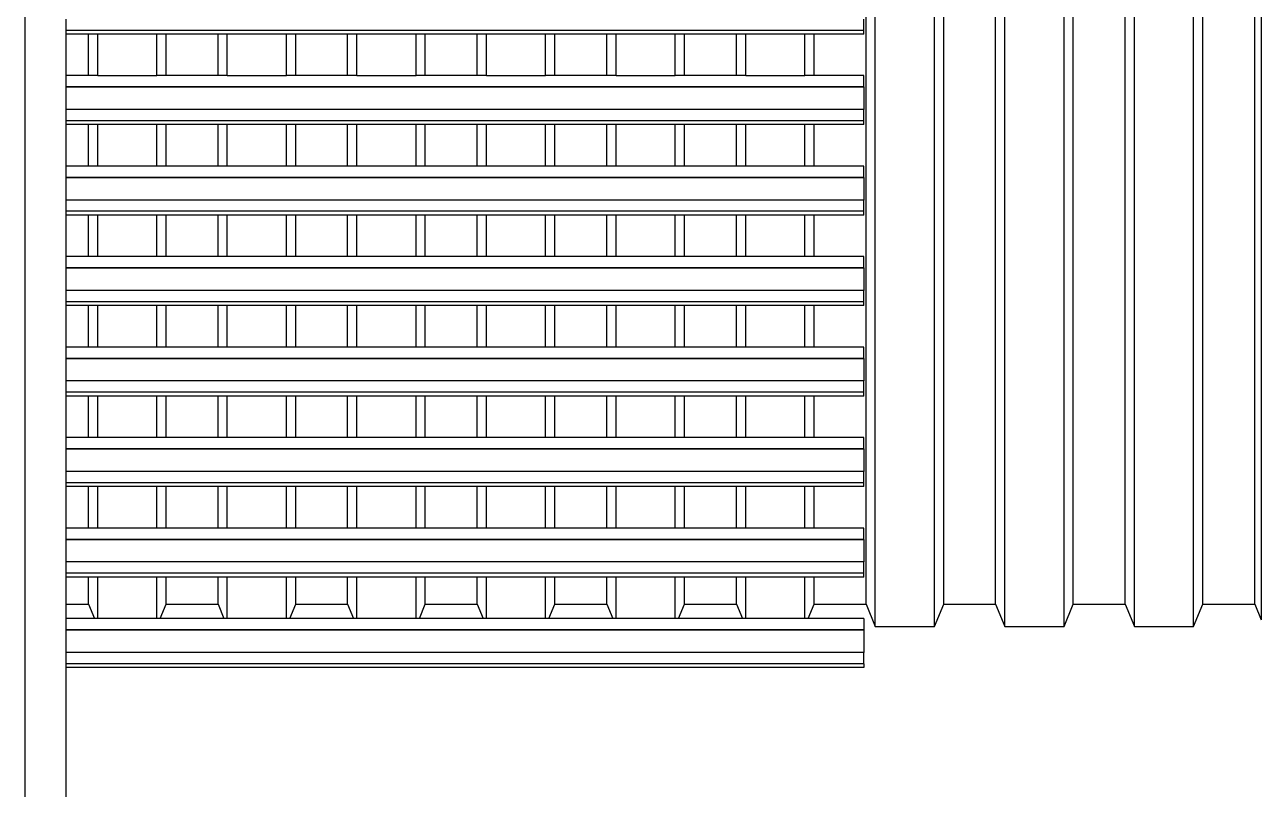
# Model space of a CAD drawing. Header units: metres. Extents: x -59 to 59, y -13 to 12.
# Drawn here: x 38.529 to 41.223, y 9.118 to 10.785 of the extents above; entities that cross this region are included whole.
import ezdxf

# ---------------------------------------------------------------- set-up
doc = ezdxf.new("R2010")
doc.units = ezdxf.units.M

msp = doc.modelspace()

# ---------------------------------------------------------------- linework, layer by layer
for p, q in [((40.3622, 9.522), (40.3622, 12.3923)), ((40.5314, 9.522), (40.5314, 12.3923)), ((40.6446, 9.522), (40.6446, 12.3923)), ((40.8138, 9.522), (40.8138, 12.3923)), ((40.927, 9.522), (40.927, 12.3923)), ((41.0962, 9.522), (41.0962, 12.3923)), ((41.2094, 9.522), (41.2094, 12.3923)), ((40.3823, 9.4727), (40.3823, 12.343)), ((40.5112, 9.4727), (40.5112, 12.343)), ((40.6647, 9.4727), (40.6647, 12.343)), ((40.7936, 9.4727), (40.7936, 12.343)), ((40.9472, 9.4727), (40.9472, 12.343)), ((41.076, 9.4727), (41.076, 12.343)), ((41.2234, 12.3581), (41.2234, 9.4878)), ((38.5288, 11.7079), (38.5288, 5.7693)), ((38.6188, 10.7727), (38.6188, 10.7974)), ((40.3575, 10.7727), (40.3575, 10.7974)), ((40.3575, 10.7727), (38.6188, 10.7727)), ((38.6188, 10.7645), (38.6188, 10.7727)), ((38.6677, 10.7645), (38.6188, 10.7645)), ((38.6188, 10.6741), (38.6188, 10.7645)), ((38.6677, 10.6741), (38.6677, 10.7645)), ((38.6878, 10.7645), (38.6677, 10.7645)), ((38.6878, 10.6741), (38.6878, 10.7645)), ((38.8167, 10.7645), (38.6878, 10.7645)), ((38.8167, 10.6741), (38.8167, 10.7645)), ((38.8369, 10.7645), (38.8167, 10.7645)), ((38.8369, 10.6741), (38.8369, 10.7645)), ((38.9501, 10.7645), (38.8369, 10.7645)), ((38.9501, 10.6741), (38.9501, 10.7645)), ((38.9703, 10.7645), (38.9501, 10.7645)), ((38.9703, 10.6741), (38.9703, 10.7645)), ((39.0991, 10.7645), (38.9703, 10.7645)), ((39.0991, 10.6741), (39.0991, 10.7645)), ((39.1193, 10.7645), (39.0991, 10.7645)), ((39.1193, 10.6741), (39.1193, 10.7645)), ((39.2325, 10.7645), (39.1193, 10.7645)), ((39.2325, 10.6741), (39.2325, 10.7645)), ((39.2527, 10.7645), (39.2325, 10.7645)), ((39.2527, 10.6741), (39.2527, 10.7645)), ((39.3815, 10.7645), (39.2527, 10.7645)), ((39.3815, 10.6741), (39.3815, 10.7645)), ((39.4017, 10.7645), (39.3815, 10.7645)), ((39.4017, 10.6741), (39.4017, 10.7645)), ((39.5149, 10.7645), (39.4017, 10.7645)), ((39.5149, 10.6741), (39.5149, 10.7645)), ((39.5351, 10.7645), (39.5149, 10.7645)), ((39.5351, 10.6741), (39.5351, 10.7645)), ((39.6639, 10.7645), (39.5351, 10.7645)), ((39.6639, 10.6741), (39.6639, 10.7645)), ((39.6841, 10.7645), (39.6639, 10.7645)), ((39.6841, 10.6741), (39.6841, 10.7645)), ((39.7973, 10.7645), (39.6841, 10.7645)), ((39.7973, 10.6741), (39.7973, 10.7645)), ((39.8175, 10.7645), (39.7973, 10.7645)), ((39.8175, 10.6741), (39.8175, 10.7645)), ((39.9464, 10.7645), (39.8175, 10.7645)), ((39.9464, 10.6741), (39.9464, 10.7645)), ((39.9665, 10.7645), (39.9464, 10.7645)), ((39.9665, 10.6741), (39.9665, 10.7645)), ((40.0797, 10.7645), (39.9665, 10.7645)), ((40.0797, 10.6741), (40.0797, 10.7645)), ((40.0999, 10.7645), (40.0797, 10.7645)), ((40.0999, 10.6741), (40.0999, 10.7645)), ((40.2288, 10.7645), (40.0999, 10.7645)), ((40.2288, 10.6741), (40.2288, 10.7645)), ((40.2489, 10.7645), (40.2288, 10.7645)), ((40.2489, 10.6741), (40.2489, 10.7645)), ((40.3575, 10.7645), (40.2489, 10.7645)), ((40.3575, 10.7645), (40.3575, 10.7727)), ((38.6677, 10.6741), (38.6188, 10.6741)), ((38.6188, 10.6494), (38.6188, 10.6741)), ((38.6878, 10.6741), (38.6677, 10.6741)), ((38.6878, 10.6741), (38.8167, 10.6741)), ((38.8369, 10.6741), (38.8167, 10.6741)), ((38.9501, 10.6741), (38.8369, 10.6741)), ((38.9703, 10.6741), (38.9501, 10.6741)), ((38.9703, 10.6741), (39.0991, 10.6741)), ((39.1193, 10.6741), (39.0991, 10.6741)), ((39.2325, 10.6741), (39.1193, 10.6741)), ((39.2527, 10.6741), (39.2325, 10.6741)), ((39.2527, 10.6741), (39.3815, 10.6741)), ((39.4017, 10.6741), (39.3815, 10.6741)), ((39.5149, 10.6741), (39.4017, 10.6741)), ((39.5351, 10.6741), (39.5149, 10.6741)), ((39.5351, 10.6741), (39.6639, 10.6741)), ((39.6841, 10.6741), (39.6639, 10.6741)), ((39.7973, 10.6741), (39.6841, 10.6741)), ((39.8175, 10.6741), (39.7973, 10.6741)), ((39.8175, 10.6741), (39.9464, 10.6741)), ((39.9665, 10.6741), (39.9464, 10.6741)), ((40.0797, 10.6741), (39.9665, 10.6741)), ((40.0999, 10.6741), (40.0797, 10.6741)), ((40.0999, 10.6741), (40.2288, 10.6741)), ((40.2489, 10.6741), (40.2288, 10.6741)), ((40.3575, 10.6741), (40.2489, 10.6741)), ((40.3575, 10.6494), (40.3575, 10.6741)), ((40.3575, 10.6494), (38.6188, 10.6494)), ((38.6188, 10.6486), (38.6188, 10.6494)), ((40.3575, 10.6486), (38.6188, 10.6486)), ((38.6188, 10.6001), (38.6188, 10.6486)), ((40.3575, 10.6494), (40.3575, 10.6486)), ((40.3575, 10.6486), (40.3575, 10.6001)), ((40.3575, 10.6001), (38.6188, 10.6001)), ((38.6188, 10.5754), (38.6188, 10.6001)), ((40.3575, 10.5754), (40.3575, 10.6001)), ((40.3575, 10.5754), (38.6188, 10.5754)), ((38.6188, 10.5672), (38.6188, 10.5754)), ((38.6677, 10.5672), (38.6188, 10.5672)), ((38.6188, 10.4768), (38.6188, 10.5672)), ((38.6677, 10.4768), (38.6677, 10.5672)), ((38.6878, 10.5672), (38.6677, 10.5672)), ((38.6878, 10.4768), (38.6878, 10.5672)), ((38.8167, 10.5672), (38.6878, 10.5672)), ((38.8167, 10.4768), (38.8167, 10.5672)), ((38.8369, 10.5672), (38.8167, 10.5672)), ((38.8369, 10.4768), (38.8369, 10.5672)), ((38.9501, 10.5672), (38.8369, 10.5672)), ((38.9501, 10.4768), (38.9501, 10.5672)), ((38.9703, 10.5672), (38.9501, 10.5672)), ((38.9703, 10.4768), (38.9703, 10.5672)), ((39.0991, 10.5672), (38.9703, 10.5672)), ((39.0991, 10.4768), (39.0991, 10.5672)), ((39.1193, 10.5672), (39.0991, 10.5672)), ((39.1193, 10.4768), (39.1193, 10.5672)), ((39.2325, 10.5672), (39.1193, 10.5672)), ((39.2325, 10.4768), (39.2325, 10.5672)), ((39.2527, 10.5672), (39.2325, 10.5672)), ((39.2527, 10.4768), (39.2527, 10.5672)), ((39.3815, 10.5672), (39.2527, 10.5672)), ((39.3815, 10.4768), (39.3815, 10.5672)), ((39.4017, 10.5672), (39.3815, 10.5672)), ((39.4017, 10.4768), (39.4017, 10.5672)), ((39.5149, 10.5672), (39.4017, 10.5672)), ((39.5149, 10.4768), (39.5149, 10.5672)), ((39.5351, 10.5672), (39.5149, 10.5672)), ((39.5351, 10.4768), (39.5351, 10.5672)), ((39.6639, 10.5672), (39.5351, 10.5672)), ((39.6639, 10.4768), (39.6639, 10.5672)), ((39.6841, 10.5672), (39.6639, 10.5672)), ((39.6841, 10.4768), (39.6841, 10.5672)), ((39.7973, 10.5672), (39.6841, 10.5672)), ((39.7973, 10.4768), (39.7973, 10.5672)), ((39.8175, 10.5672), (39.7973, 10.5672)), ((39.8175, 10.4768), (39.8175, 10.5672)), ((39.9464, 10.5672), (39.8175, 10.5672)), ((39.9464, 10.4768), (39.9464, 10.5672)), ((39.9665, 10.5672), (39.9464, 10.5672)), ((39.9665, 10.4768), (39.9665, 10.5672)), ((40.0797, 10.5672), (39.9665, 10.5672)), ((40.0797, 10.4768), (40.0797, 10.5672)), ((40.0999, 10.5672), (40.0797, 10.5672)), ((40.0999, 10.4768), (40.0999, 10.5672)), ((40.2288, 10.5672), (40.0999, 10.5672)), ((40.2288, 10.4768), (40.2288, 10.5672)), ((40.2489, 10.5672), (40.2288, 10.5672)), ((40.2489, 10.4768), (40.2489, 10.5672)), ((40.3575, 10.5672), (40.2489, 10.5672)), ((40.3575, 10.5672), (40.3575, 10.5754)), ((38.6677, 10.4768), (38.6188, 10.4768)), ((38.6188, 10.4521), (38.6188, 10.4768)), ((38.6878, 10.4768), (38.6677, 10.4768)), ((38.8167, 10.4768), (38.6878, 10.4768)), ((38.8369, 10.4768), (38.8167, 10.4768)), ((38.9501, 10.4768), (38.8369, 10.4768)), ((38.9703, 10.4768), (38.9501, 10.4768)), ((39.0991, 10.4768), (38.9703, 10.4768)), ((39.1193, 10.4768), (39.0991, 10.4768)), ((39.2325, 10.4768), (39.1193, 10.4768)), ((39.2527, 10.4768), (39.2325, 10.4768)), ((39.3815, 10.4768), (39.2527, 10.4768)), ((39.4017, 10.4768), (39.3815, 10.4768)), ((39.5149, 10.4768), (39.4017, 10.4768)), ((39.5351, 10.4768), (39.5149, 10.4768)), ((39.6639, 10.4768), (39.5351, 10.4768)), ((39.6841, 10.4768), (39.6639, 10.4768)), ((39.7973, 10.4768), (39.6841, 10.4768)), ((39.8175, 10.4768), (39.7973, 10.4768)), ((39.9464, 10.4768), (39.8175, 10.4768)), ((39.9665, 10.4768), (39.9464, 10.4768)), ((40.0797, 10.4768), (39.9665, 10.4768)), ((40.0999, 10.4768), (40.0797, 10.4768)), ((40.2288, 10.4768), (40.0999, 10.4768)), ((40.2489, 10.4768), (40.2288, 10.4768)), ((40.3575, 10.4768), (40.2489, 10.4768)), ((40.3575, 10.4521), (40.3575, 10.4768)), ((40.3575, 10.4521), (38.6188, 10.4521)), ((38.6188, 10.4513), (38.6188, 10.4521)), ((40.3575, 10.4513), (38.6188, 10.4513)), ((38.6188, 10.4028), (38.6188, 10.4513)), ((40.3575, 10.4521), (40.3575, 10.4513)), ((40.3575, 10.4513), (40.3575, 10.4028)), ((40.3575, 10.4028), (38.6188, 10.4028)), ((38.6188, 10.3782), (38.6188, 10.4028)), ((40.3575, 10.3782), (40.3575, 10.4028)), ((40.3575, 10.3782), (38.6188, 10.3782)), ((38.6188, 10.3699), (38.6188, 10.3782)), ((40.3575, 10.3699), (40.3575, 10.3782)), ((38.6677, 10.3699), (38.6188, 10.3699)), ((38.6188, 10.2795), (38.6188, 10.3699)), ((38.6677, 10.2795), (38.6677, 10.3699)), ((38.6878, 10.3699), (38.6677, 10.3699)), ((38.6878, 10.2795), (38.6878, 10.3699)), ((38.8167, 10.3699), (38.6878, 10.3699)), ((38.8167, 10.2795), (38.8167, 10.3699)), ((38.8369, 10.3699), (38.8167, 10.3699)), ((38.8369, 10.2795), (38.8369, 10.3699)), ((38.9501, 10.3699), (38.8369, 10.3699)), ((38.9501, 10.2795), (38.9501, 10.3699)), ((38.9703, 10.3699), (38.9501, 10.3699)), ((38.9703, 10.2795), (38.9703, 10.3699)), ((39.0991, 10.3699), (38.9703, 10.3699)), ((39.0991, 10.2795), (39.0991, 10.3699)), ((39.1193, 10.3699), (39.0991, 10.3699)), ((39.1193, 10.2795), (39.1193, 10.3699)), ((39.2325, 10.3699), (39.1193, 10.3699)), ((39.2325, 10.2795), (39.2325, 10.3699)), ((39.2527, 10.3699), (39.2325, 10.3699)), ((39.2527, 10.2795), (39.2527, 10.3699)), ((39.3815, 10.3699), (39.2527, 10.3699)), ((39.3815, 10.2795), (39.3815, 10.3699)), ((39.4017, 10.3699), (39.3815, 10.3699)), ((39.4017, 10.2795), (39.4017, 10.3699)), ((39.5149, 10.3699), (39.4017, 10.3699)), ((39.5149, 10.2795), (39.5149, 10.3699)), ((39.5351, 10.3699), (39.5149, 10.3699)), ((39.5351, 10.2795), (39.5351, 10.3699)), ((39.6639, 10.3699), (39.5351, 10.3699)), ((39.6639, 10.2795), (39.6639, 10.3699)), ((39.6841, 10.3699), (39.6639, 10.3699)), ((39.6841, 10.2795), (39.6841, 10.3699)), ((39.7973, 10.3699), (39.6841, 10.3699)), ((39.7973, 10.2795), (39.7973, 10.3699)), ((39.8175, 10.3699), (39.7973, 10.3699)), ((39.8175, 10.2795), (39.8175, 10.3699)), ((39.9464, 10.3699), (39.8175, 10.3699)), ((39.9464, 10.2795), (39.9464, 10.3699)), ((39.9665, 10.3699), (39.9464, 10.3699)), ((39.9665, 10.2795), (39.9665, 10.3699)), ((40.0797, 10.3699), (39.9665, 10.3699)), ((40.0797, 10.2795), (40.0797, 10.3699)), ((40.0999, 10.3699), (40.0797, 10.3699)), ((40.0999, 10.2795), (40.0999, 10.3699)), ((40.2288, 10.3699), (40.0999, 10.3699)), ((40.2288, 10.2795), (40.2288, 10.3699)), ((40.2489, 10.3699), (40.2288, 10.3699)), ((40.2489, 10.2795), (40.2489, 10.3699)), ((40.3575, 10.3699), (40.2489, 10.3699)), ((38.6677, 10.2795), (38.6188, 10.2795)), ((38.6188, 10.2549), (38.6188, 10.2795)), ((38.6878, 10.2795), (38.6677, 10.2795)), ((38.8167, 10.2795), (38.6878, 10.2795)), ((38.8369, 10.2795), (38.8167, 10.2795)), ((38.9501, 10.2795), (38.8369, 10.2795)), ((38.9703, 10.2795), (38.9501, 10.2795)), ((39.0991, 10.2795), (38.9703, 10.2795)), ((39.1193, 10.2795), (39.0991, 10.2795)), ((39.2325, 10.2795), (39.1193, 10.2795)), ((39.2527, 10.2795), (39.2325, 10.2795)), ((39.3815, 10.2795), (39.2527, 10.2795)), ((39.4017, 10.2795), (39.3815, 10.2795)), ((39.5149, 10.2795), (39.4017, 10.2795)), ((39.5351, 10.2795), (39.5149, 10.2795)), ((39.6639, 10.2795), (39.5351, 10.2795)), ((39.6841, 10.2795), (39.6639, 10.2795)), ((39.7973, 10.2795), (39.6841, 10.2795)), ((39.8175, 10.2795), (39.7973, 10.2795)), ((39.9464, 10.2795), (39.8175, 10.2795)), ((39.9665, 10.2795), (39.9464, 10.2795)), ((40.0797, 10.2795), (39.9665, 10.2795)), ((40.0999, 10.2795), (40.0797, 10.2795)), ((40.2288, 10.2795), (40.0999, 10.2795)), ((40.2489, 10.2795), (40.2288, 10.2795)), ((40.3575, 10.2795), (40.2489, 10.2795)), ((40.3575, 10.2549), (40.3575, 10.2795)), ((40.3575, 10.2549), (38.6188, 10.2549)), ((38.6188, 10.254), (38.6188, 10.2549)), ((40.3575, 10.254), (38.6188, 10.254)), ((38.6188, 10.2055), (38.6188, 10.254)), ((40.3575, 10.2549), (40.3575, 10.254)), ((40.3575, 10.254), (40.3575, 10.2055)), ((40.3575, 10.2055), (38.6188, 10.2055)), ((38.6188, 10.1809), (38.6188, 10.2055)), ((40.3575, 10.1809), (40.3575, 10.2055)), ((40.3575, 10.1809), (38.6188, 10.1809)), ((38.6188, 10.1727), (38.6188, 10.1809)), ((38.6677, 10.1727), (38.6188, 10.1727)), ((38.6188, 10.0822), (38.6188, 10.1727)), ((38.6677, 10.0822), (38.6677, 10.1727)), ((38.6878, 10.1727), (38.6677, 10.1727)), ((38.6878, 10.0822), (38.6878, 10.1727)), ((38.8167, 10.1727), (38.6878, 10.1727)), ((38.8167, 10.0822), (38.8167, 10.1727)), ((38.8369, 10.1727), (38.8167, 10.1727)), ((38.8369, 10.0822), (38.8369, 10.1727)), ((38.9501, 10.1727), (38.8369, 10.1727)), ((38.9501, 10.0822), (38.9501, 10.1727)), ((38.9703, 10.1727), (38.9501, 10.1727)), ((38.9703, 10.0822), (38.9703, 10.1727)), ((39.0991, 10.1727), (38.9703, 10.1727)), ((39.0991, 10.0822), (39.0991, 10.1727)), ((39.1193, 10.1727), (39.0991, 10.1727)), ((39.1193, 10.0822), (39.1193, 10.1727)), ((39.2325, 10.1727), (39.1193, 10.1727)), ((39.2325, 10.0822), (39.2325, 10.1727)), ((39.2527, 10.1727), (39.2325, 10.1727)), ((39.2527, 10.0822), (39.2527, 10.1727)), ((39.3815, 10.1727), (39.2527, 10.1727)), ((39.3815, 10.0822), (39.3815, 10.1727)), ((39.4017, 10.1727), (39.3815, 10.1727)), ((39.4017, 10.0822), (39.4017, 10.1727)), ((39.5149, 10.1727), (39.4017, 10.1727)), ((39.5149, 10.0822), (39.5149, 10.1727)), ((39.5351, 10.1727), (39.5149, 10.1727)), ((39.5351, 10.0822), (39.5351, 10.1727)), ((39.6639, 10.1727), (39.5351, 10.1727)), ((39.6639, 10.0822), (39.6639, 10.1727)), ((39.6841, 10.1727), (39.6639, 10.1727)), ((39.6841, 10.0822), (39.6841, 10.1727)), ((39.7973, 10.1727), (39.6841, 10.1727)), ((39.7973, 10.0822), (39.7973, 10.1727)), ((39.8175, 10.1727), (39.7973, 10.1727)), ((39.8175, 10.0822), (39.8175, 10.1727)), ((39.9464, 10.1727), (39.8175, 10.1727)), ((39.9464, 10.0822), (39.9464, 10.1727)), ((39.9665, 10.1727), (39.9464, 10.1727)), ((39.9665, 10.0822), (39.9665, 10.1727)), ((40.0797, 10.1727), (39.9665, 10.1727)), ((40.0797, 10.0822), (40.0797, 10.1727)), ((40.0999, 10.1727), (40.0797, 10.1727)), ((40.0999, 10.0822), (40.0999, 10.1727)), ((40.2288, 10.1727), (40.0999, 10.1727)), ((40.2288, 10.0822), (40.2288, 10.1727)), ((40.2489, 10.1727), (40.2288, 10.1727)), ((40.2489, 10.0822), (40.2489, 10.1727)), ((40.3575, 10.1727), (40.2489, 10.1727)), ((40.3575, 10.1727), (40.3575, 10.1809)), ((38.6677, 10.0822), (38.6188, 10.0822)), ((38.6188, 10.0576), (38.6188, 10.0822)), ((38.6878, 10.0822), (38.6677, 10.0822)), ((38.8167, 10.0822), (38.6878, 10.0822)), ((38.8369, 10.0822), (38.8167, 10.0822)), ((38.9501, 10.0822), (38.8369, 10.0822)), ((38.9703, 10.0822), (38.9501, 10.0822)), ((39.0991, 10.0822), (38.9703, 10.0822)), ((39.1193, 10.0822), (39.0991, 10.0822)), ((39.2325, 10.0822), (39.1193, 10.0822)), ((39.2527, 10.0822), (39.2325, 10.0822)), ((39.3815, 10.0822), (39.2527, 10.0822)), ((39.4017, 10.0822), (39.3815, 10.0822)), ((39.5149, 10.0822), (39.4017, 10.0822)), ((39.5351, 10.0822), (39.5149, 10.0822)), ((39.6639, 10.0822), (39.5351, 10.0822)), ((39.6841, 10.0822), (39.6639, 10.0822)), ((39.7973, 10.0822), (39.6841, 10.0822)), ((39.8175, 10.0822), (39.7973, 10.0822)), ((39.9464, 10.0822), (39.8175, 10.0822)), ((39.9665, 10.0822), (39.9464, 10.0822)), ((40.0797, 10.0822), (39.9665, 10.0822)), ((40.0999, 10.0822), (40.0797, 10.0822)), ((40.2288, 10.0822), (40.0999, 10.0822)), ((40.2489, 10.0822), (40.2288, 10.0822)), ((40.3575, 10.0822), (40.2489, 10.0822)), ((40.3575, 10.0576), (40.3575, 10.0822)), ((40.3575, 10.0576), (38.6188, 10.0576)), ((38.6188, 10.0568), (38.6188, 10.0576)), ((40.3575, 10.0568), (38.6188, 10.0568)), ((38.6188, 10.0083), (38.6188, 10.0568)), ((40.3575, 10.0576), (40.3575, 10.0568)), ((40.3575, 10.0568), (40.3575, 10.0083)), ((40.3575, 10.0083), (38.6188, 10.0083)), ((38.6188, 9.9836), (38.6188, 10.0083)), ((40.3575, 9.9836), (40.3575, 10.0083)), ((40.3575, 9.9836), (38.6188, 9.9836)), ((38.6188, 9.9754), (38.6188, 9.9836)), ((38.6677, 9.9754), (38.6188, 9.9754)), ((38.6188, 9.885), (38.6188, 9.9754)), ((38.6677, 9.885), (38.6677, 9.9754)), ((38.6878, 9.9754), (38.6677, 9.9754)), ((38.6878, 9.885), (38.6878, 9.9754)), ((38.8167, 9.9754), (38.6878, 9.9754)), ((38.8167, 9.885), (38.8167, 9.9754)), ((38.8369, 9.9754), (38.8167, 9.9754)), ((38.8369, 9.885), (38.8369, 9.9754)), ((38.9501, 9.9754), (38.8369, 9.9754)), ((38.9501, 9.885), (38.9501, 9.9754)), ((38.9703, 9.9754), (38.9501, 9.9754)), ((38.9703, 9.885), (38.9703, 9.9754)), ((39.0991, 9.9754), (38.9703, 9.9754)), ((39.0991, 9.885), (39.0991, 9.9754)), ((39.1193, 9.9754), (39.0991, 9.9754)), ((39.1193, 9.885), (39.1193, 9.9754)), ((39.2325, 9.9754), (39.1193, 9.9754)), ((39.2325, 9.885), (39.2325, 9.9754)), ((39.2527, 9.9754), (39.2325, 9.9754)), ((39.2527, 9.885), (39.2527, 9.9754)), ((39.3815, 9.9754), (39.2527, 9.9754)), ((39.3815, 9.885), (39.3815, 9.9754)), ((39.4017, 9.9754), (39.3815, 9.9754)), ((39.4017, 9.885), (39.4017, 9.9754)), ((39.5149, 9.9754), (39.4017, 9.9754)), ((39.5149, 9.885), (39.5149, 9.9754)), ((39.5351, 9.9754), (39.5149, 9.9754)), ((39.5351, 9.885), (39.5351, 9.9754)), ((39.6639, 9.9754), (39.5351, 9.9754)), ((39.6639, 9.885), (39.6639, 9.9754)), ((39.6841, 9.9754), (39.6639, 9.9754)), ((39.6841, 9.885), (39.6841, 9.9754)), ((39.7973, 9.9754), (39.6841, 9.9754)), ((39.7973, 9.885), (39.7973, 9.9754)), ((39.8175, 9.9754), (39.7973, 9.9754)), ((39.8175, 9.885), (39.8175, 9.9754)), ((39.9464, 9.9754), (39.8175, 9.9754)), ((39.9464, 9.885), (39.9464, 9.9754)), ((39.9665, 9.9754), (39.9464, 9.9754)), ((39.9665, 9.885), (39.9665, 9.9754)), ((40.0797, 9.9754), (39.9665, 9.9754)), ((40.0797, 9.885), (40.0797, 9.9754)), ((40.0999, 9.9754), (40.0797, 9.9754)), ((40.0999, 9.885), (40.0999, 9.9754)), ((40.2288, 9.9754), (40.0999, 9.9754)), ((40.2288, 9.885), (40.2288, 9.9754)), ((40.2489, 9.9754), (40.2288, 9.9754)), ((40.2489, 9.885), (40.2489, 9.9754)), ((40.3575, 9.9754), (40.2489, 9.9754)), ((40.3575, 9.9754), (40.3575, 9.9836)), ((38.6677, 9.885), (38.6188, 9.885)), ((38.6188, 9.8603), (38.6188, 9.885)), ((38.6878, 9.885), (38.6677, 9.885)), ((38.8167, 9.885), (38.6878, 9.885)), ((38.8369, 9.885), (38.8167, 9.885)), ((38.9501, 9.885), (38.8369, 9.885)), ((38.9703, 9.885), (38.9501, 9.885)), ((39.0991, 9.885), (38.9703, 9.885)), ((39.1193, 9.885), (39.0991, 9.885)), ((39.2325, 9.885), (39.1193, 9.885)), ((39.2527, 9.885), (39.2325, 9.885)), ((39.3815, 9.885), (39.2527, 9.885)), ((39.4017, 9.885), (39.3815, 9.885)), ((39.5149, 9.885), (39.4017, 9.885)), ((39.5351, 9.885), (39.5149, 9.885)), ((39.6639, 9.885), (39.5351, 9.885)), ((39.6841, 9.885), (39.6639, 9.885)), ((39.7973, 9.885), (39.6841, 9.885)), ((39.8175, 9.885), (39.7973, 9.885)), ((39.9464, 9.885), (39.8175, 9.885)), ((39.9665, 9.885), (39.9464, 9.885)), ((40.0797, 9.885), (39.9665, 9.885)), ((40.0999, 9.885), (40.0797, 9.885)), ((40.2288, 9.885), (40.0999, 9.885)), ((40.2489, 9.885), (40.2288, 9.885)), ((40.3575, 9.885), (40.2489, 9.885)), ((40.3575, 9.8603), (40.3575, 9.885)), ((40.3575, 9.8603), (38.6188, 9.8603)), ((38.6188, 9.8595), (38.6188, 9.8603)), ((40.3575, 9.8595), (38.6188, 9.8595)), ((38.6188, 9.811), (38.6188, 9.8595)), ((40.3575, 9.8603), (40.3575, 9.8595)), ((40.3575, 9.8595), (40.3575, 9.811)), ((40.3575, 9.811), (38.6188, 9.811)), ((38.6188, 9.7863), (38.6188, 9.811)), ((40.3575, 9.7863), (40.3575, 9.811)), ((40.3575, 9.7863), (38.6188, 9.7863)), ((38.6188, 9.7781), (38.6188, 9.7863)), ((40.3575, 9.7781), (40.3575, 9.7863)), ((38.6677, 9.7781), (38.6188, 9.7781)), ((38.6188, 9.6877), (38.6188, 9.7781)), ((38.6677, 9.6877), (38.6677, 9.7781)), ((38.6878, 9.7781), (38.6677, 9.7781)), ((38.6878, 9.6877), (38.6878, 9.7781)), ((38.8167, 9.7781), (38.6878, 9.7781)), ((38.8167, 9.6877), (38.8167, 9.7781)), ((38.8369, 9.7781), (38.8167, 9.7781)), ((38.8369, 9.6877), (38.8369, 9.7781)), ((38.9501, 9.7781), (38.8369, 9.7781)), ((38.9501, 9.6877), (38.9501, 9.7781)), ((38.9703, 9.7781), (38.9501, 9.7781)), ((38.9703, 9.6877), (38.9703, 9.7781)), ((39.0991, 9.7781), (38.9703, 9.7781)), ((39.0991, 9.6877), (39.0991, 9.7781)), ((39.1193, 9.7781), (39.0991, 9.7781)), ((39.1193, 9.6877), (39.1193, 9.7781)), ((39.2325, 9.7781), (39.1193, 9.7781)), ((39.2325, 9.6877), (39.2325, 9.7781)), ((39.2527, 9.7781), (39.2325, 9.7781)), ((39.2527, 9.6877), (39.2527, 9.7781)), ((39.3815, 9.7781), (39.2527, 9.7781)), ((39.3815, 9.6877), (39.3815, 9.7781)), ((39.4017, 9.7781), (39.3815, 9.7781)), ((39.4017, 9.6877), (39.4017, 9.7781)), ((39.5149, 9.7781), (39.4017, 9.7781)), ((39.5149, 9.6877), (39.5149, 9.7781)), ((39.5351, 9.7781), (39.5149, 9.7781)), ((39.5351, 9.6877), (39.5351, 9.7781)), ((39.6639, 9.7781), (39.5351, 9.7781)), ((39.6639, 9.6877), (39.6639, 9.7781)), ((39.6841, 9.7781), (39.6639, 9.7781)), ((39.6841, 9.6877), (39.6841, 9.7781)), ((39.7973, 9.7781), (39.6841, 9.7781)), ((39.7973, 9.6877), (39.7973, 9.7781)), ((39.8175, 9.7781), (39.7973, 9.7781)), ((39.8175, 9.6877), (39.8175, 9.7781)), ((39.9464, 9.7781), (39.8175, 9.7781)), ((39.9464, 9.6877), (39.9464, 9.7781)), ((39.9665, 9.7781), (39.9464, 9.7781)), ((39.9665, 9.6877), (39.9665, 9.7781)), ((40.0797, 9.7781), (39.9665, 9.7781)), ((40.0797, 9.6877), (40.0797, 9.7781)), ((40.0999, 9.7781), (40.0797, 9.7781)), ((40.0999, 9.6877), (40.0999, 9.7781)), ((40.2288, 9.7781), (40.0999, 9.7781)), ((40.2288, 9.6877), (40.2288, 9.7781)), ((40.2489, 9.7781), (40.2288, 9.7781)), ((40.2489, 9.6877), (40.2489, 9.7781)), ((40.3575, 9.7781), (40.2489, 9.7781)), ((38.6677, 9.6877), (38.6188, 9.6877)), ((38.6188, 9.663), (38.6188, 9.6877)), ((38.6878, 9.6877), (38.6677, 9.6877)), ((38.8167, 9.6877), (38.6878, 9.6877)), ((38.8369, 9.6877), (38.8167, 9.6877)), ((38.9501, 9.6877), (38.8369, 9.6877)), ((38.9703, 9.6877), (38.9501, 9.6877)), ((39.0991, 9.6877), (38.9703, 9.6877)), ((39.1193, 9.6877), (39.0991, 9.6877)), ((39.2325, 9.6877), (39.1193, 9.6877)), ((39.2527, 9.6877), (39.2325, 9.6877)), ((39.3815, 9.6877), (39.2527, 9.6877)), ((39.4017, 9.6877), (39.3815, 9.6877)), ((39.5149, 9.6877), (39.4017, 9.6877)), ((39.5351, 9.6877), (39.5149, 9.6877)), ((39.6639, 9.6877), (39.5351, 9.6877)), ((39.6841, 9.6877), (39.6639, 9.6877)), ((39.7973, 9.6877), (39.6841, 9.6877)), ((39.8175, 9.6877), (39.7973, 9.6877)), ((39.9464, 9.6877), (39.8175, 9.6877)), ((39.9665, 9.6877), (39.9464, 9.6877)), ((40.0797, 9.6877), (39.9665, 9.6877)), ((40.0999, 9.6877), (40.0797, 9.6877)), ((40.2288, 9.6877), (40.0999, 9.6877)), ((40.2489, 9.6877), (40.2288, 9.6877)), ((40.3575, 9.6877), (40.2489, 9.6877)), ((40.3575, 9.663), (40.3575, 9.6877)), ((40.3575, 9.663), (38.6188, 9.663)), ((38.6188, 9.6622), (38.6188, 9.663)), ((40.3575, 9.6622), (38.6188, 9.6622)), ((38.6188, 9.6137), (38.6188, 9.6622)), ((40.3575, 9.663), (40.3575, 9.6622)), ((40.3575, 9.6622), (40.3575, 9.6137)), ((40.3575, 9.6137), (38.6188, 9.6137)), ((38.6188, 9.5891), (38.6188, 9.6137)), ((40.3575, 9.5891), (40.3575, 9.6137)), ((40.3575, 9.5891), (38.6188, 9.5891)), ((38.6188, 9.5808), (38.6188, 9.5891)), ((38.6677, 9.5808), (38.6188, 9.5808)), ((38.6188, 9.522), (38.6188, 9.5808)), ((38.6677, 9.522), (38.6677, 9.5808)), ((38.6878, 9.5808), (38.6677, 9.5808)), ((38.6878, 9.4904), (38.6878, 9.5808)), ((38.8167, 9.5808), (38.6878, 9.5808)), ((38.8167, 9.4904), (38.8167, 9.5808)), ((38.8369, 9.5808), (38.8167, 9.5808)), ((38.8369, 9.522), (38.8369, 9.5808)), ((38.9501, 9.5808), (38.8369, 9.5808)), ((38.9501, 9.522), (38.9501, 9.5808)), ((38.9703, 9.5808), (38.9501, 9.5808)), ((38.9703, 9.4904), (38.9703, 9.5808)), ((39.0991, 9.5808), (38.9703, 9.5808)), ((39.0991, 9.4904), (39.0991, 9.5808)), ((39.1193, 9.5808), (39.0991, 9.5808)), ((39.1193, 9.522), (39.1193, 9.5808)), ((39.2325, 9.5808), (39.1193, 9.5808)), ((39.2325, 9.522), (39.2325, 9.5808)), ((39.2527, 9.5808), (39.2325, 9.5808)), ((39.2527, 9.4904), (39.2527, 9.5808)), ((39.3815, 9.5808), (39.2527, 9.5808)), ((39.3815, 9.4904), (39.3815, 9.5808)), ((39.4017, 9.5808), (39.3815, 9.5808)), ((39.4017, 9.522), (39.4017, 9.5808)), ((39.5149, 9.5808), (39.4017, 9.5808)), ((39.5149, 9.522), (39.5149, 9.5808)), ((39.5351, 9.5808), (39.5149, 9.5808)), ((39.5351, 9.4904), (39.5351, 9.5808)), ((39.6639, 9.5808), (39.5351, 9.5808)), ((39.6639, 9.4904), (39.6639, 9.5808)), ((39.6841, 9.5808), (39.6639, 9.5808)), ((39.6841, 9.522), (39.6841, 9.5808)), ((39.7973, 9.5808), (39.6841, 9.5808)), ((39.7973, 9.522), (39.7973, 9.5808)), ((39.8175, 9.5808), (39.7973, 9.5808)), ((39.8175, 9.4904), (39.8175, 9.5808)), ((39.9464, 9.5808), (39.8175, 9.5808)), ((39.9464, 9.4904), (39.9464, 9.5808)), ((39.9665, 9.5808), (39.9464, 9.5808)), ((39.9665, 9.522), (39.9665, 9.5808)), ((40.0797, 9.5808), (39.9665, 9.5808)), ((40.0797, 9.522), (40.0797, 9.5808)), ((40.0999, 9.5808), (40.0797, 9.5808)), ((40.0999, 9.4904), (40.0999, 9.5808)), ((40.2288, 9.5808), (40.0999, 9.5808)), ((40.2288, 9.4904), (40.2288, 9.5808)), ((40.2489, 9.5808), (40.2288, 9.5808)), ((40.2489, 9.522), (40.2489, 9.5808)), ((40.3575, 9.5808), (40.2489, 9.5808)), ((40.3575, 9.5808), (40.3575, 9.5891)), ((38.6188, 9.522), (38.6677, 9.522)), ((38.6188, 9.4904), (38.6188, 9.522)), ((38.6677, 9.522), (38.6806, 9.4904)), ((38.8239, 9.4904), (38.8369, 9.522)), ((38.8369, 9.522), (38.9501, 9.522)), ((38.9501, 9.522), (38.963, 9.4904)), ((39.1063, 9.4904), (39.1193, 9.522)), ((39.1193, 9.522), (39.2325, 9.522)), ((39.2325, 9.522), (39.2454, 9.4904)), ((39.3888, 9.4904), (39.4017, 9.522)), ((39.4017, 9.522), (39.5149, 9.522)), ((39.5149, 9.522), (39.5279, 9.4904)), ((39.6712, 9.4904), (39.6841, 9.522)), ((39.6841, 9.522), (39.7973, 9.522)), ((39.7973, 9.522), (39.8103, 9.4904)), ((39.9536, 9.4904), (39.9665, 9.522)), ((39.9665, 9.522), (40.0797, 9.522)), ((40.0797, 9.522), (40.0927, 9.4904)), ((40.236, 9.4904), (40.2489, 9.522)), ((40.2489, 9.522), (40.3622, 9.522)), ((40.3622, 9.522), (40.3823, 9.4727)), ((40.5112, 9.4727), (40.5314, 9.522)), ((40.5314, 9.522), (40.6446, 9.522)), ((40.6446, 9.522), (40.6647, 9.4727)), ((40.7936, 9.4727), (40.8138, 9.522)), ((40.8138, 9.522), (40.927, 9.522)), ((40.927, 9.522), (40.9472, 9.4727)), ((41.076, 9.4727), (41.0962, 9.522)), ((41.0962, 9.522), (41.2094, 9.522)), ((41.2094, 9.522), (41.2234, 9.4878)), ((38.6806, 9.4904), (38.6188, 9.4904)), ((38.6188, 9.4658), (38.6188, 9.4904)), ((38.6878, 9.4904), (38.6806, 9.4904)), ((38.8167, 9.4904), (38.6878, 9.4904)), ((38.8239, 9.4904), (38.8167, 9.4904)), ((38.963, 9.4904), (38.8239, 9.4904)), ((38.9703, 9.4904), (38.963, 9.4904)), ((39.0991, 9.4904), (38.9703, 9.4904)), ((39.1063, 9.4904), (39.0991, 9.4904)), ((39.2454, 9.4904), (39.1063, 9.4904)), ((39.2527, 9.4904), (39.2454, 9.4904)), ((39.3815, 9.4904), (39.2527, 9.4904)), ((39.3888, 9.4904), (39.3815, 9.4904)), ((39.5279, 9.4904), (39.3888, 9.4904)), ((39.5351, 9.4904), (39.5279, 9.4904)), ((39.6639, 9.4904), (39.5351, 9.4904)), ((39.6712, 9.4904), (39.6639, 9.4904)), ((39.8103, 9.4904), (39.6712, 9.4904)), ((39.8175, 9.4904), (39.8103, 9.4904)), ((39.9464, 9.4904), (39.8175, 9.4904)), ((39.9536, 9.4904), (39.9464, 9.4904)), ((40.0927, 9.4904), (39.9536, 9.4904)), ((40.0999, 9.4904), (40.0927, 9.4904)), ((40.2288, 9.4904), (40.0999, 9.4904)), ((40.236, 9.4904), (40.2288, 9.4904)), ((40.3575, 9.4904), (40.236, 9.4904)), ((40.3575, 9.4904), (40.3575, 9.4658)), ((40.3575, 9.4658), (38.6188, 9.4658)), ((38.6188, 9.4649), (38.6188, 9.4658)), ((40.3575, 9.4649), (38.6188, 9.4649)), ((38.6188, 9.4164), (38.6188, 9.4649)), ((40.3575, 9.4658), (40.3575, 9.4649)), ((40.3575, 9.4649), (40.3575, 9.4164)), ((40.3823, 9.4727), (40.5112, 9.4727)), ((40.6647, 9.4727), (40.7936, 9.4727)), ((40.9472, 9.4727), (41.076, 9.4727)), ((40.3575, 9.4164), (38.6188, 9.4164)), ((38.6188, 9.3918), (38.6188, 9.4164)), ((40.3575, 9.3918), (40.3575, 9.4164)), ((40.3575, 9.3918), (38.6188, 9.3918)), ((38.6188, 9.3836), (38.6188, 9.3918)), ((40.3575, 9.3836), (38.6188, 9.3836)), ((38.6188, 5.7693), (38.6188, 9.3836)), ((40.3575, 9.3918), (40.3575, 9.3836))]:
    msp.add_line(p, q)

doc.saveas('drawing.dxf')
